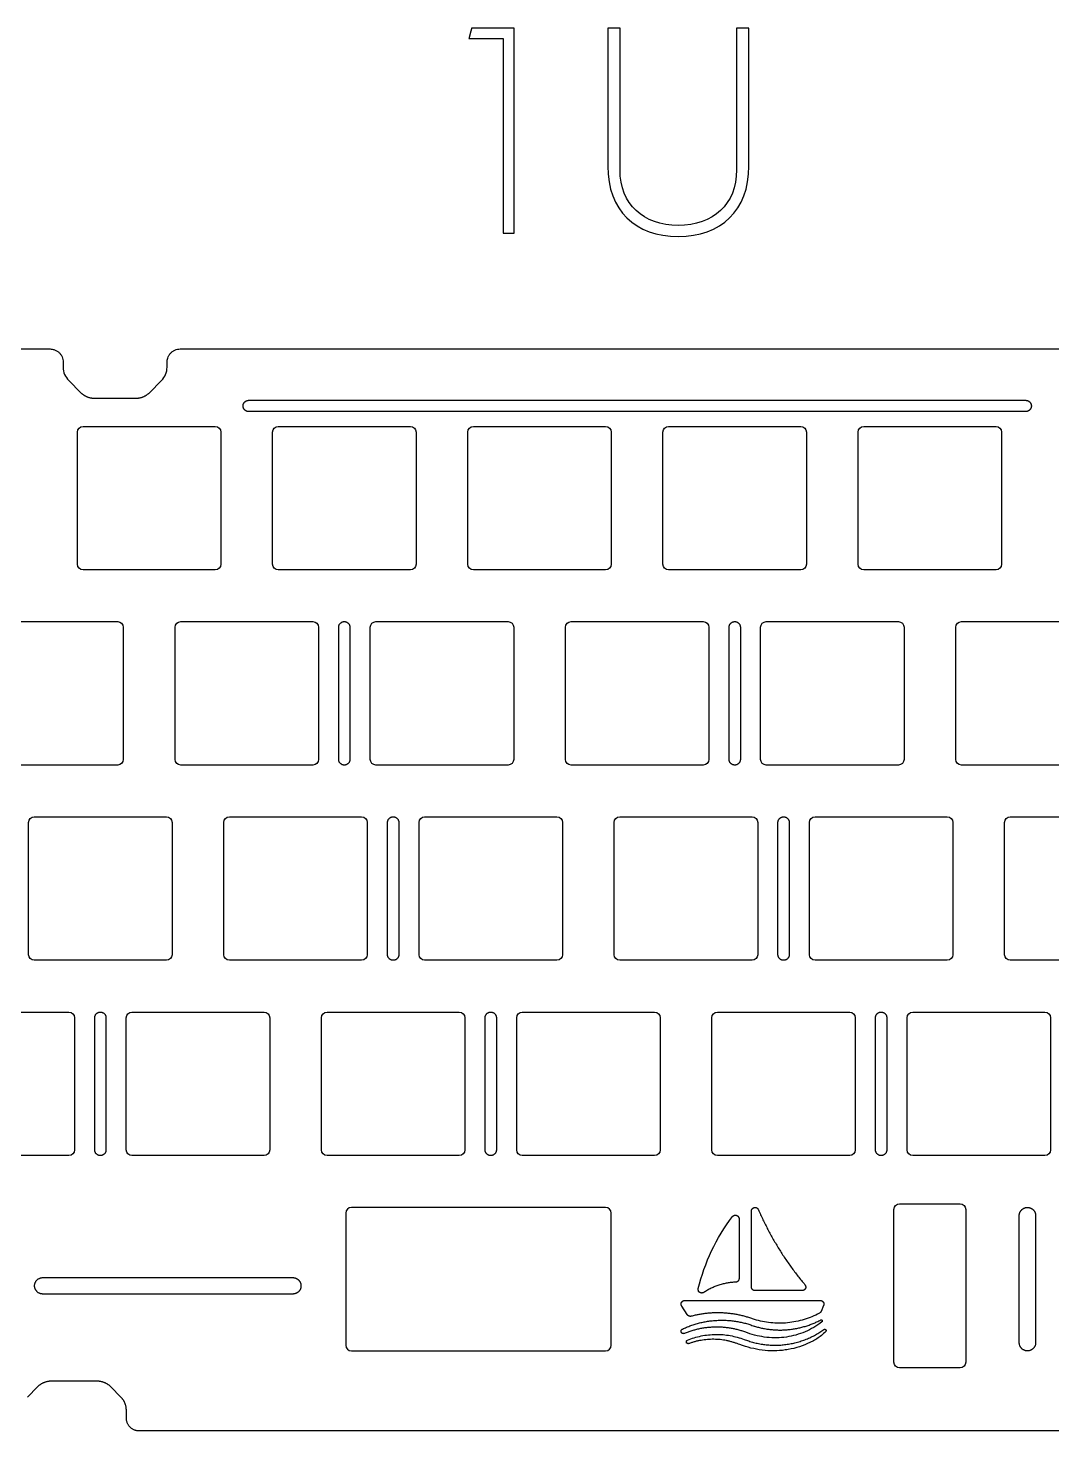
# Model space of a CAD drawing. Header units: millimetres. Extents: x -352 to -37, y -90 to 47.
# Drawn here: x -253.7 to -153.8, y -90.2 to 46.7 of the extents above; entities that cross this region are included whole.
import ezdxf

# ---------------------------------------------------------------- set-up
doc = ezdxf.new("R2010")
doc.units = ezdxf.units.MM
doc.header["$MEASUREMENT"] = 0
doc.layers.add('定位板', color=7, linetype='Continuous', true_color=0x7efae9)

msp = doc.modelspace()

# ---------------------------------------------------------------- linework, layer by layer
at = {"layer": '定位板'}
for p, q in [((-195.92, 46.72), (-197.12, 46.72)), ((-197.12, 46.72), (-197.12, 33.26)), ((-195.92, 32.89), (-195.92, 46.72)), ((-337.58, 15.41, -243.22), (-251.55, 15.41, -243.22)), ((-238.85, 15.41, -243.22), (-149.66, 15.41, -243.22)), ((-250.27, 14.13, -243.22), (-250.27, 13.62, -243.22)), ((-240.13, 13.62, -243.22), (-240.13, 14.13, -243.22)), ((-249.73, 12.33, -243.22), (-248.53, 11.14, -243.22)), ((-241.86, 11.14, -243.22), (-240.66, 12.33, -243.22)), ((-247.25, 10.61, -243.22), (-243.14, 10.61, -243.22)), ((-232.16, 10.4, -243.22), (-156.33, 10.4, -243.22)), ((-156.33, 9.3, -243.22), (-232.16, 9.3, -243.22)), ((-248.88, -5.6, -243.22), (-248.88, 7.3, -243.22)), ((-248.33, 7.85, -243.22), (-235.43, 7.85, -243.22)), ((-234.88, 7.3, -243.22), (-234.88, -5.6, -243.22)), ((-229.83, -5.6, -243.22), (-229.83, 7.3, -243.22)), ((-229.28, 7.85, -243.22), (-216.38, 7.85, -243.22)), ((-215.83, 7.3, -243.22), (-215.83, -5.6, -243.22)), ((-210.78, -5.6, -243.22), (-210.78, 7.3, -243.22)), ((-210.23, 7.85, -243.22), (-197.33, 7.85, -243.22)), ((-196.78, 7.3, -243.22), (-196.78, -5.6, -243.22)), ((-191.73, -5.6, -243.22), (-191.73, 7.3, -243.22)), ((-191.18, 7.85, -243.22), (-178.28, 7.85, -243.22)), ((-177.73, 7.3, -243.22), (-177.73, -5.6, -243.22)), ((-172.68, -5.6, -243.22), (-172.68, 7.3, -243.22)), ((-172.13, 7.85, -243.22), (-159.23, 7.85, -243.22)), ((-158.68, 7.3, -243.22), (-158.68, -5.6, -243.22)), ((-235.43, -6.15, -243.22), (-248.33, -6.15, -243.22)), ((-216.38, -6.15, -243.22), (-229.28, -6.15, -243.22)), ((-197.33, -6.15, -243.22), (-210.23, -6.15, -243.22)), ((-178.28, -6.15, -243.22), (-191.18, -6.15, -243.22)), ((-159.23, -6.15, -243.22), (-172.13, -6.15, -243.22)), ((-257.85, -11.19, -243.22), (-244.95, -11.19, -243.22)), ((-244.4, -11.74, -243.22), (-244.4, -24.64, -243.22)), ((-239.35, -24.64, -243.22), (-239.35, -11.74, -243.22)), ((-238.8, -11.19, -243.22), (-225.9, -11.19, -243.22)), ((-225.35, -11.74, -243.22), (-225.35, -24.64, -243.22)), ((-223.38, -24.64, -243.22), (-223.38, -11.74, -243.22)), ((-222.28, -11.74, -243.22), (-222.28, -24.64, -243.22)), ((-220.3, -24.64, -243.22), (-220.3, -11.74, -243.22)), ((-219.75, -11.19, -243.22), (-206.85, -11.19, -243.22)), ((-206.3, -11.74, -243.22), (-206.3, -24.64, -243.22)), ((-201.25, -24.64, -243.22), (-201.25, -11.74, -243.22)), ((-200.7, -11.19, -243.22), (-187.8, -11.19, -243.22)), ((-187.25, -11.74, -243.22), (-187.25, -24.64, -243.22)), ((-185.28, -24.64, -243.22), (-185.28, -11.74, -243.22)), ((-184.18, -11.74, -243.22), (-184.18, -24.64, -243.22)), ((-182.2, -24.64, -243.22), (-182.2, -11.74, -243.22)), ((-181.65, -11.19, -243.22), (-168.75, -11.19, -243.22)), ((-168.2, -11.74, -243.22), (-168.2, -24.64, -243.22)), ((-163.15, -24.64, -243.22), (-163.15, -11.74, -243.22)), ((-162.6, -11.19, -243.22), (-149.7, -11.19, -243.22)), ((-244.95, -25.19, -243.22), (-257.85, -25.19, -243.22)), ((-225.9, -25.19, -243.22), (-238.8, -25.19, -243.22)), ((-206.85, -25.19, -243.22), (-219.75, -25.19, -243.22)), ((-187.8, -25.19, -243.22), (-200.7, -25.19, -243.22)), ((-168.75, -25.19, -243.22), (-181.65, -25.19, -243.22)), ((-149.7, -25.19, -243.22), (-162.6, -25.19, -243.22)), ((-253.64, -43.69, -243.22), (-253.64, -30.79, -243.22)), ((-253.09, -30.24, -243.22), (-240.19, -30.24, -243.22)), ((-239.64, -30.79, -243.22), (-239.64, -43.69, -243.22)), ((-234.59, -43.69, -243.22), (-234.59, -30.79, -243.22)), ((-234.04, -30.24, -243.22), (-221.14, -30.24, -243.22)), ((-220.59, -30.79, -243.22), (-220.59, -43.69, -243.22)), ((-218.61, -43.69, -243.22), (-218.61, -30.79, -243.22)), ((-217.51, -30.79, -243.22), (-217.51, -43.69, -243.22)), ((-215.54, -43.69, -243.22), (-215.54, -30.79, -243.22)), ((-214.99, -30.24, -243.22), (-202.09, -30.24, -243.22)), ((-201.54, -30.79, -243.22), (-201.54, -43.69, -243.22)), ((-196.49, -43.69, -243.22), (-196.49, -30.79, -243.22)), ((-195.94, -30.24, -243.22), (-183.04, -30.24, -243.22)), ((-182.49, -30.79, -243.22), (-182.49, -43.69, -243.22)), ((-180.51, -43.69, -243.22), (-180.51, -30.79, -243.22)), ((-179.41, -30.79, -243.22), (-179.41, -43.69, -243.22)), ((-177.44, -43.69, -243.22), (-177.44, -30.79, -243.22)), ((-176.89, -30.24, -243.22), (-163.99, -30.24, -243.22)), ((-163.44, -30.79, -243.22), (-163.44, -43.69, -243.22)), ((-158.39, -43.69, -243.22), (-158.39, -30.79, -243.22)), ((-157.84, -30.24, -243.22), (-144.94, -30.24, -243.22)), ((-240.19, -44.24, -243.22), (-253.09, -44.24, -243.22)), ((-221.14, -44.24, -243.22), (-234.04, -44.24, -243.22)), ((-202.09, -44.24, -243.22), (-214.99, -44.24, -243.22)), ((-183.04, -44.24, -243.22), (-195.94, -44.24, -243.22)), ((-163.99, -44.24, -243.22), (-176.89, -44.24, -243.22)), ((-144.94, -44.24, -243.22), (-157.84, -44.24, -243.22)), ((-262.61, -49.29, -243.22), (-249.71, -49.29, -243.22)), ((-249.16, -49.84, -243.22), (-249.16, -62.74, -243.22)), ((-247.19, -62.74, -243.22), (-247.19, -49.84, -243.22)), ((-246.09, -49.84, -243.22), (-246.09, -62.74, -243.22)), ((-244.11, -62.74, -243.22), (-244.11, -49.84, -243.22)), ((-243.56, -49.29, -243.22), (-230.66, -49.29, -243.22)), ((-230.11, -49.84, -243.22), (-230.11, -62.74, -243.22)), ((-225.06, -62.74, -243.22), (-225.06, -49.84, -243.22)), ((-224.51, -49.29, -243.22), (-211.61, -49.29, -243.22)), ((-211.06, -49.84, -243.22), (-211.06, -62.74, -243.22)), ((-209.09, -62.74, -243.22), (-209.09, -49.84, -243.22)), ((-207.99, -49.84, -243.22), (-207.99, -62.74, -243.22)), ((-206.01, -62.74, -243.22), (-206.01, -49.84, -243.22)), ((-205.46, -49.29, -243.22), (-192.56, -49.29, -243.22)), ((-192.01, -49.84, -243.22), (-192.01, -62.74, -243.22)), ((-186.96, -62.74, -243.22), (-186.96, -49.84, -243.22)), ((-186.41, -49.29, -243.22), (-173.51, -49.29, -243.22)), ((-172.96, -49.84, -243.22), (-172.96, -62.74, -243.22)), ((-170.99, -62.74, -243.22), (-170.99, -49.84, -243.22)), ((-169.89, -49.84, -243.22), (-169.89, -62.74, -243.22)), ((-167.91, -62.74, -243.22), (-167.91, -49.84, -243.22)), ((-167.36, -49.29, -243.22), (-154.46, -49.29, -243.22)), ((-153.91, -49.84, -243.22), (-153.91, -62.74, -243.22)), ((-249.71, -63.29, -243.22), (-262.61, -63.29, -243.22)), ((-230.66, -63.29, -243.22), (-243.56, -63.29, -243.22)), ((-211.61, -63.29, -243.22), (-224.51, -63.29, -243.22)), ((-192.56, -63.29, -243.22), (-205.46, -63.29, -243.22)), ((-173.51, -63.29, -243.22), (-186.41, -63.29, -243.22)), ((-154.46, -63.29, -243.22), (-167.36, -63.29, -243.22)), ((-197.33, -68.35, -243.22), (-222.14, -68.35, -243.22)), ((-168.64, -68, -243.22), (-162.73, -68, -243.22)), ((-222.69, -68.9, -243.22), (-222.69, -81.8, -243.22)), ((-196.78, -81.8, -243.22), (-196.78, -68.9, -243.22)), ((-183.1, -76.12, -243.22), (-183.1, -68.71, -243.22)), ((-169.19, -83.45, -243.22), (-169.19, -68.55, -243.22)), ((-162.18, -68.55, -243.22), (-162.18, -83.45, -243.22)), ((-156.96, -81.55, -243.22), (-156.96, -69.15, -243.22)), ((-155.36, -69.15, -243.22), (-155.36, -81.55, -243.22)), ((-252.26, -75.2, -243.22), (-227.86, -75.2, -243.22)), ((-178.16, -76.47, -243.22), (-182.74, -76.47, -243.22)), ((-227.86, -76.8, -243.22), (-252.26, -76.8, -243.22)), ((-189.36, -78.81, -243.22), (-189.9, -77.98, -243.22)), ((-189.61, -77.43, -243.22), (-176.38, -77.43, -243.22)), ((-182.84, -79.93, -243.22), (-182.8, -79.94, -243.22)), ((-222.14, -82.35, -243.22), (-197.33, -82.35, -243.22)), ((-162.73, -84, -243.22), (-168.64, -84, -243.22)), ((-252.76, -85.85, -243.22), (-253.75, -86.85, -243.22)), ((-246.94, -85.31, -243.22), (-251.45, -85.31, -243.22)), ((-244.64, -86.85, -243.22), (-245.63, -85.85, -243.22)), ((-244.1, -88.91, -243.22), (-244.1, -88.16, -243.22)), ((-145.66, -90.16, -243.22), (-242.85, -90.16, -243.22))]:
    msp.add_line(p, q, dxfattribs=at)
for points in [[(-187.74, -76.65), (-187.75, -76.65), (-187.76, -76.65), (-187.76, -76.66), (-187.77, -76.66), (-187.77, -76.66), (-187.78, -76.66), (-187.78, -76.67), (-187.79, -76.67), (-187.8, -76.67), (-187.8, -76.68), (-187.81, -76.68), (-187.81, -76.68), (-187.82, -76.68), (-187.83, -76.69), (-187.83, -76.69), (-187.84, -76.69), (-187.84, -76.69), (-187.85, -76.69), (-187.86, -76.7), (-187.86, -76.7), (-187.87, -76.7), (-187.88, -76.7), (-187.88, -76.7), (-187.89, -76.7), (-187.9, -76.7), (-187.9, -76.7), (-187.91, -76.7), (-187.92, -76.71), (-187.93, -76.71), (-187.93, -76.71), (-187.94, -76.71), (-187.95, -76.71), (-187.95, -76.71), (-187.96, -76.71), (-187.97, -76.71), (-187.97, -76.7), (-187.98, -76.7), (-187.99, -76.7), (-187.99, -76.7), (-188, -76.7), (-188.01, -76.7), (-188.01, -76.7), (-188.02, -76.7), (-188.03, -76.7), (-188.03, -76.69), (-188.04, -76.69), (-188.05, -76.69), (-188.05, -76.69), (-188.06, -76.69), (-188.07, -76.68), (-188.07, -76.68), (-188.08, -76.68), (-188.08, -76.68), (-188.09, -76.67), (-188.1, -76.67), (-188.1, -76.67), (-188.11, -76.67), (-188.11, -76.66), (-188.12, -76.66), (-188.13, -76.66), (-188.13, -76.65), (-188.14, -76.65), (-188.14, -76.65), (-188.15, -76.64), (-188.15, -76.64), (-188.16, -76.64), (-188.16, -76.63), (-188.17, -76.63), (-188.17, -76.62), (-188.18, -76.62), (-188.18, -76.61), (-188.19, -76.61), (-188.19, -76.61), (-188.2, -76.6), (-188.2, -76.6), (-188.2, -76.59), (-188.21, -76.59), (-188.21, -76.58), (-188.22, -76.58), (-188.22, -76.57), (-188.23, -76.57), (-188.23, -76.56), (-188.23, -76.56), (-188.24, -76.55), (-188.24, -76.54), (-188.25, -76.54), (-188.25, -76.53), (-188.25, -76.53), (-188.26, -76.52), (-188.26, -76.51), (-188.26, -76.51), (-188.26, -76.5), (-188.27, -76.5), (-188.27, -76.49), (-188.27, -76.48), (-188.28, -76.48), (-188.28, -76.47), (-188.28, -76.46), (-188.28, -76.46), (-188.28, -76.45), (-188.29, -76.44), (-188.29, -76.44), (-188.29, -76.43), (-188.29, -76.42), (-188.29, -76.42), (-188.29, -76.41), (-188.29, -76.4), (-188.3, -76.4), (-188.3, -76.39), (-188.3, -76.38), (-188.3, -76.38), (-188.3, -76.37), (-188.3, -76.36), (-188.3, -76.36), (-188.3, -76.35), (-188.3, -76.34), (-188.3, -76.34), (-188.3, -76.33), (-188.3, -76.32), (-188.3, -76.32), (-188.3, -76.31), (-188.3, -76.3), (-188.29, -76.3), (-188.29, -76.29), (-188.29, -76.29), (-188.29, -76.28), (-188.29, -76.27), (-188.29, -76.27), (-188.17, -75.8), (-188.03, -75.33), (-187.89, -74.86), (-187.73, -74.4), (-187.56, -73.94), (-187.38, -73.48), (-187.18, -73.03), (-186.98, -72.59), (-186.76, -72.15), (-186.53, -71.71), (-186.3, -71.28), (-186.05, -70.86), (-185.79, -70.45), (-185.52, -70.04), (-185.24, -69.64), (-184.95, -69.25), (-184.94, -69.24), (-184.94, -69.24), (-184.93, -69.23), (-184.93, -69.23), (-184.93, -69.22), (-184.92, -69.22), (-184.92, -69.21), (-184.91, -69.21), (-184.91, -69.2), (-184.9, -69.2), (-184.9, -69.19), (-184.89, -69.19), (-184.89, -69.19), (-184.88, -69.18), (-184.88, -69.18), (-184.87, -69.17), (-184.86, -69.17), (-184.86, -69.17), (-184.85, -69.16), (-184.85, -69.16), (-184.84, -69.15), (-184.83, -69.15), (-184.83, -69.15), (-184.82, -69.14), (-184.82, -69.14), (-184.81, -69.14), (-184.8, -69.14), (-184.8, -69.13), (-184.79, -69.13), (-184.78, -69.13), (-184.78, -69.13), (-184.77, -69.12), (-184.76, -69.12), (-184.75, -69.12), (-184.75, -69.12), (-184.74, -69.12), (-184.73, -69.12), (-184.73, -69.11), (-184.72, -69.11), (-184.71, -69.11), (-184.71, -69.11), (-184.7, -69.11), (-184.69, -69.11), (-184.68, -69.11), (-184.68, -69.11), (-184.67, -69.11), (-184.66, -69.11), (-184.66, -69.11), (-184.65, -69.11), (-184.64, -69.11), (-184.64, -69.11), (-184.63, -69.11), (-184.62, -69.11), (-184.62, -69.11), (-184.61, -69.11), (-184.6, -69.11), (-184.6, -69.11), (-184.59, -69.12), (-184.58, -69.12), (-184.58, -69.12), (-184.57, -69.12), (-184.56, -69.12), (-184.56, -69.12), (-184.55, -69.13), (-184.54, -69.13), (-184.54, -69.13), (-184.53, -69.13), (-184.53, -69.14), (-184.52, -69.14), (-184.51, -69.14), (-184.51, -69.14), (-184.5, -69.15), (-184.5, -69.15), (-184.49, -69.15), (-184.48, -69.16), (-184.48, -69.16), (-184.47, -69.16), (-184.47, -69.17), (-184.46, -69.17), (-184.46, -69.18), (-184.45, -69.18), (-184.44, -69.18), (-184.44, -69.19), (-184.43, -69.19), (-184.43, -69.2), (-184.42, -69.2), (-184.42, -69.21), (-184.41, -69.21), (-184.41, -69.22), (-184.4, -69.22), (-184.4, -69.23), (-184.39, -69.23), (-184.39, -69.24), (-184.38, -69.24), (-184.38, -69.25), (-184.38, -69.26), (-184.37, -69.26), (-184.37, -69.27), (-184.36, -69.27), (-184.36, -69.28), (-184.36, -69.29), (-184.35, -69.29), (-184.35, -69.3), (-184.35, -69.3), (-184.34, -69.31), (-184.34, -69.32), (-184.34, -69.32), (-184.34, -69.33), (-184.33, -69.34), (-184.33, -69.34), (-184.33, -69.35), (-184.33, -69.36), (-184.32, -69.36), (-184.32, -69.37), (-184.32, -69.38), (-184.32, -69.38), (-184.32, -69.39), (-184.32, -69.4), (-184.31, -69.4), (-184.31, -69.41), (-184.31, -69.42), (-184.31, -69.42), (-184.31, -69.43), (-184.31, -69.44), (-184.31, -69.44), (-184.31, -69.45), (-184.31, -69.46), (-184.31, -69.46), (-184.31, -75.29)], [(-176.06, -77.93), (-176.3, -78.5), (-176.3, -78.5), (-176.31, -78.51), (-176.31, -78.52), (-176.31, -78.52), (-176.32, -78.53), (-176.32, -78.54), (-176.32, -78.54), (-176.33, -78.55), (-176.33, -78.56), (-176.34, -78.56), (-176.34, -78.57), (-176.34, -78.57), (-176.35, -78.58), (-176.35, -78.59), (-176.36, -78.59), (-176.36, -78.6), (-176.37, -78.6), (-176.37, -78.61), (-176.38, -78.61), (-176.39, -78.62), (-176.39, -78.62), (-176.4, -78.63), (-176.4, -78.63), (-176.41, -78.64), (-176.41, -78.64), (-176.42, -78.65), (-176.43, -78.65), (-176.43, -78.65), (-176.44, -78.66), (-176.45, -78.66), (-176.45, -78.67), (-176.46, -78.67), (-176.64, -78.76), (-176.82, -78.85), (-177, -78.93), (-177.19, -79.01), (-177.37, -79.09), (-177.56, -79.16), (-177.76, -79.23), (-177.95, -79.29), (-178.15, -79.35), (-178.35, -79.4), (-178.55, -79.45), (-178.75, -79.49), (-178.95, -79.53), (-179.16, -79.56), (-179.36, -79.59), (-179.57, -79.61), (-179.77, -79.63), (-179.98, -79.64), (-180.19, -79.65), (-180.39, -79.65), (-180.6, -79.64), (-180.81, -79.64), (-181.01, -79.62), (-181.21, -79.6), (-181.42, -79.58), (-181.62, -79.55), (-181.82, -79.52), (-182.02, -79.48), (-182.22, -79.44), (-182.41, -79.39), (-182.6, -79.34), (-182.8, -79.29)], [(-176.34, -79.33), (-176.34, -79.33), (-176.34, -79.33), (-176.34, -79.33), (-176.33, -79.33), (-176.33, -79.33), (-176.33, -79.33), (-176.33, -79.33), (-176.33, -79.33), (-176.32, -79.33), (-176.32, -79.33), (-176.32, -79.32), (-176.32, -79.32), (-176.31, -79.32), (-176.31, -79.32), (-176.31, -79.32), (-176.31, -79.32), (-176.3, -79.32), (-176.3, -79.32), (-176.3, -79.32), (-176.29, -79.32), (-176.29, -79.32), (-176.29, -79.32), (-176.29, -79.32), (-176.28, -79.32), (-176.28, -79.32), (-176.28, -79.32), (-176.28, -79.32), (-176.27, -79.32), (-176.27, -79.32), (-176.27, -79.32), (-176.26, -79.32), (-176.26, -79.32), (-176.26, -79.33), (-176.26, -79.33), (-176.25, -79.33), (-176.25, -79.33), (-176.25, -79.33), (-176.25, -79.33), (-176.24, -79.33), (-176.24, -79.33), (-176.24, -79.33), (-176.24, -79.34), (-176.23, -79.34), (-176.23, -79.34), (-176.23, -79.34), (-176.23, -79.34), (-176.22, -79.34), (-176.22, -79.34), (-176.22, -79.35), (-176.22, -79.35), (-176.22, -79.35), (-176.21, -79.35), (-176.21, -79.35), (-176.21, -79.35), (-176.21, -79.36), (-176.21, -79.36), (-176.2, -79.36), (-176.2, -79.36), (-176.2, -79.36), (-176.2, -79.37), (-176.2, -79.37), (-176.2, -79.37), (-176.2, -79.37), (-176.19, -79.37), (-176.19, -79.38), (-176.19, -79.38), (-176.19, -79.38), (-176.19, -79.38), (-176.19, -79.38), (-176.19, -79.39), (-176.19, -79.39), (-176.19, -79.39), (-176.18, -79.39), (-176.18, -79.4), (-176.18, -79.4), (-176.18, -79.4), (-176.18, -79.4), (-176.18, -79.41), (-176.18, -79.41), (-176.18, -79.41), (-176.18, -79.41), (-176.18, -79.42), (-176.18, -79.42), (-176.18, -79.42), (-176.18, -79.43), (-176.18, -79.43), (-176.18, -79.43), (-176.18, -79.43), (-176.18, -79.44), (-176.18, -79.44), (-176.18, -79.44), (-176.18, -79.44), (-176.18, -79.45), (-176.18, -79.45), (-176.18, -79.45), (-176.18, -79.46), (-176.18, -79.46), (-176.18, -79.46), (-176.18, -79.46), (-176.18, -79.47), (-176.18, -79.47), (-176.18, -79.47), (-176.18, -79.47), (-176.18, -79.48), (-176.19, -79.48), (-176.19, -79.48), (-176.19, -79.48), (-176.19, -79.49), (-176.19, -79.49), (-176.19, -79.49), (-176.19, -79.49), (-176.19, -79.5), (-176.2, -79.5), (-176.2, -79.5), (-176.2, -79.5), (-176.2, -79.5), (-176.2, -79.51), (-176.2, -79.51), (-176.21, -79.51), (-176.21, -79.51), (-176.21, -79.51), (-176.21, -79.52), (-176.21, -79.52), (-176.21, -79.52), (-176.22, -79.52), (-176.22, -79.52), (-176.22, -79.52), (-176.22, -79.53), (-176.41, -79.67), (-176.61, -79.8), (-176.81, -79.93), (-177.01, -80.06), (-177.22, -80.17), (-177.43, -80.28), (-177.64, -80.39), (-177.86, -80.49), (-178.08, -80.58), (-178.3, -80.66), (-178.53, -80.73), (-178.76, -80.8), (-178.99, -80.86), (-179.22, -80.92), (-179.45, -80.96), (-179.69, -81), (-179.93, -81.03), (-180.16, -81.05), (-180.4, -81.07), (-180.64, -81.08), (-180.88, -81.08), (-181.12, -81.07), (-181.36, -81.05), (-181.6, -81.03), (-181.84, -81), (-182.08, -80.96), (-182.32, -80.92), (-182.55, -80.87), (-182.79, -80.81), (-183.02, -80.74), (-183.25, -80.67), (-183.48, -80.59), (-183.57, -80.56)], [(-189.21, -81.64), (-189.22, -81.64), (-189.22, -81.64), (-189.23, -81.64), (-189.23, -81.64), (-189.23, -81.64), (-189.24, -81.64), (-189.24, -81.64), (-189.25, -81.64), (-189.25, -81.64), (-189.25, -81.65), (-189.26, -81.65), (-189.26, -81.65), (-189.27, -81.65), (-189.27, -81.65), (-189.28, -81.65), (-189.28, -81.65), (-189.28, -81.65), (-189.29, -81.65), (-189.29, -81.65), (-189.3, -81.65), (-189.3, -81.64), (-189.31, -81.64), (-189.31, -81.64), (-189.32, -81.64), (-189.32, -81.64), (-189.32, -81.64), (-189.33, -81.64), (-189.33, -81.64), (-189.34, -81.64), (-189.34, -81.63), (-189.35, -81.63), (-189.35, -81.63), (-189.35, -81.63), (-189.36, -81.63), (-189.36, -81.62), (-189.37, -81.62), (-189.37, -81.62), (-189.37, -81.62), (-189.38, -81.61), (-189.38, -81.61), (-189.39, -81.61), (-189.39, -81.61), (-189.39, -81.6), (-189.4, -81.6), (-189.4, -81.6), (-189.4, -81.59), (-189.41, -81.59), (-189.41, -81.59), (-189.41, -81.59), (-189.41, -81.58), (-189.42, -81.58), (-189.42, -81.57), (-189.42, -81.57), (-189.42, -81.57), (-189.43, -81.56), (-189.43, -81.56), (-189.43, -81.56), (-189.43, -81.55), (-189.44, -81.55), (-189.44, -81.55), (-189.44, -81.54), (-189.44, -81.54), (-189.44, -81.54), (-189.44, -81.53), (-189.44, -81.53), (-189.45, -81.52), (-189.45, -81.52), (-189.45, -81.52), (-189.45, -81.51), (-189.45, -81.51), (-189.45, -81.5), (-189.45, -81.5), (-189.45, -81.5), (-189.45, -81.49), (-189.45, -81.49), (-189.45, -81.48), (-189.46, -81.48), (-189.46, -81.48), (-189.46, -81.47), (-189.46, -81.47), (-189.46, -81.46), (-189.46, -81.46), (-189.45, -81.45), (-189.45, -81.45), (-189.45, -81.44), (-189.45, -81.44), (-189.45, -81.44), (-189.45, -81.43), (-189.45, -81.43), (-189.45, -81.42), (-189.45, -81.42), (-189.45, -81.41), (-189.45, -81.41), (-189.44, -81.4), (-189.44, -81.4), (-189.44, -81.4), (-189.44, -81.39), (-189.44, -81.39), (-189.43, -81.38), (-189.43, -81.38), (-189.43, -81.38), (-189.43, -81.37), (-189.43, -81.37), (-189.42, -81.36), (-189.42, -81.36), (-189.42, -81.36), (-189.41, -81.35), (-189.41, -81.35), (-189.41, -81.35), (-189.41, -81.34), (-189.4, -81.34), (-189.4, -81.34), (-189.4, -81.33), (-189.39, -81.33), (-189.39, -81.33), (-189.39, -81.33), (-189.38, -81.32), (-189.38, -81.32), (-189.38, -81.32), (-189.37, -81.32), (-189.37, -81.31), (-189.37, -81.31), (-189.36, -81.31), (-189.36, -81.31), (-189.35, -81.31), (-189.35, -81.3), (-189.35, -81.3), (-189.34, -81.3), (-189.18, -81.24), (-189.02, -81.18), (-188.85, -81.12), (-188.69, -81.07), (-188.52, -81.02), (-188.35, -80.97), (-188.18, -80.93), (-188, -80.89), (-187.83, -80.86), (-187.65, -80.83), (-187.48, -80.81), (-187.3, -80.78), (-187.12, -80.77), (-186.94, -80.75), (-186.76, -80.75), (-186.59, -80.74), (-186.41, -80.74), (-186.23, -80.74), (-186.05, -80.75), (-185.87, -80.76), (-185.69, -80.78), (-185.52, -80.8), (-185.34, -80.83), (-185.17, -80.86), (-184.99, -80.89), (-184.82, -80.93), (-184.65, -80.97), (-184.48, -81.01), (-184.31, -81.06), (-184.14, -81.11), (-183.98, -81.17), (-183.82, -81.23), (-183.71, -81.26)], [(-176.02, -80.26), (-176.01, -80.26), (-176.01, -80.25), (-176.01, -80.25), (-176.01, -80.25), (-176.01, -80.25), (-176, -80.25), (-176, -80.25), (-176, -80.25), (-176, -80.24), (-175.99, -80.24), (-175.99, -80.24), (-175.99, -80.24), (-175.98, -80.24), (-175.98, -80.24), (-175.98, -80.24), (-175.98, -80.24), (-175.97, -80.24), (-175.97, -80.24), (-175.97, -80.24), (-175.96, -80.23), (-175.96, -80.23), (-175.96, -80.23), (-175.96, -80.23), (-175.95, -80.23), (-175.95, -80.23), (-175.95, -80.23), (-175.94, -80.23), (-175.94, -80.23), (-175.94, -80.23), (-175.93, -80.23), (-175.93, -80.23), (-175.93, -80.23), (-175.93, -80.23), (-175.92, -80.23), (-175.92, -80.24), (-175.92, -80.24), (-175.91, -80.24), (-175.91, -80.24), (-175.91, -80.24), (-175.9, -80.24), (-175.9, -80.24), (-175.9, -80.24), (-175.9, -80.24), (-175.89, -80.24), (-175.89, -80.24), (-175.89, -80.25), (-175.89, -80.25), (-175.88, -80.25), (-175.88, -80.25), (-175.88, -80.25), (-175.87, -80.25), (-175.87, -80.25), (-175.87, -80.26), (-175.87, -80.26), (-175.87, -80.26), (-175.86, -80.26), (-175.86, -80.26), (-175.86, -80.26), (-175.86, -80.27), (-175.85, -80.27), (-175.85, -80.27), (-175.85, -80.27), (-175.85, -80.27), (-175.85, -80.28), (-175.85, -80.28), (-175.84, -80.28), (-175.84, -80.28), (-175.84, -80.29), (-175.84, -80.29), (-175.84, -80.29), (-175.84, -80.29), (-175.83, -80.29), (-175.83, -80.3), (-175.83, -80.3), (-175.83, -80.3), (-175.83, -80.3), (-175.83, -80.31), (-175.83, -80.31), (-175.83, -80.31), (-175.82, -80.32), (-175.82, -80.32), (-175.82, -80.32), (-175.82, -80.32), (-175.82, -80.33), (-175.82, -80.33), (-175.82, -80.33), (-175.82, -80.34), (-175.82, -80.34), (-175.82, -80.34), (-175.82, -80.34), (-175.82, -80.35), (-175.82, -80.35), (-175.82, -80.35), (-175.82, -80.36), (-175.82, -80.36), (-175.82, -80.36), (-175.82, -80.37), (-175.82, -80.37), (-175.82, -80.37), (-175.82, -80.37), (-175.82, -80.38), (-175.82, -80.38), (-175.82, -80.38), (-175.82, -80.39), (-175.82, -80.39), (-175.82, -80.39), (-175.82, -80.4), (-175.82, -80.4), (-175.82, -80.4), (-175.82, -80.4), (-175.83, -80.41), (-175.83, -80.41), (-175.83, -80.41), (-175.83, -80.41), (-175.83, -80.42), (-175.83, -80.42), (-175.83, -80.42), (-175.83, -80.43), (-175.84, -80.43), (-175.84, -80.43), (-175.84, -80.43), (-175.84, -80.43), (-175.84, -80.44), (-175.84, -80.44), (-175.85, -80.44), (-175.85, -80.44), (-175.85, -80.45), (-175.85, -80.45), (-175.95, -80.55), (-176.06, -80.65), (-176.16, -80.75), (-176.27, -80.84), (-176.38, -80.93), (-176.49, -81.01), (-176.6, -81.09), (-176.71, -81.16), (-176.82, -81.23), (-176.93, -81.3), (-177.05, -81.36), (-177.16, -81.42), (-177.28, -81.48), (-177.39, -81.54), (-177.63, -81.64), (-177.89, -81.75), (-178.15, -81.85), (-178.42, -81.94), (-178.68, -82.02), (-178.96, -82.1), (-179.23, -82.16), (-179.51, -82.22), (-179.65, -82.24), (-179.79, -82.26), (-179.93, -82.28), (-180.07, -82.3), (-180.35, -82.32), (-180.63, -82.34), (-180.92, -82.34), (-181.2, -82.34), (-181.49, -82.33), (-181.77, -82.3), (-182.05, -82.27), (-182.33, -82.24), (-182.61, -82.19), (-182.88, -82.13), (-183.15, -82.07), (-183.42, -82), (-183.69, -81.92), (-183.96, -81.83), (-184.22, -81.74), (-184.36, -81.69)]]:
    msp.add_lwpolyline(points, dxfattribs=at)
at = {"layer": '定位板', "extrusion": (0, 0, -1)}
for centre, start, end in [((248.33, 7.3, 243.22), 0, 90), ((235.43, 7.3, 243.22), 90, 180), ((229.28, 7.3, 243.22), 0, 90), ((216.38, 7.3, 243.22), 90, 180), ((210.23, 7.3, 243.22), 0, 90), ((197.33, 7.3, 243.22), 90, 180), ((191.18, 7.3, 243.22), 0, 90), ((178.28, 7.3, 243.22), 90, 180), ((172.13, 7.3, 243.22), 0, 90), ((159.23, 7.3, 243.22), 90, 180), ((248.33, -5.6, 243.22), 270, 0), ((235.43, -5.6, 243.22), 180, 270), ((229.28, -5.6, 243.22), 270, 0), ((216.38, -5.6, 243.22), 180, 270), ((210.23, -5.6, 243.22), 270, 0), ((197.33, -5.6, 243.22), 180, 270), ((191.18, -5.6, 243.22), 270, 0), ((178.28, -5.6, 243.22), 180, 270), ((172.13, -5.6, 243.22), 270, 0), ((159.23, -5.6, 243.22), 180, 270), ((244.95, -11.74, 243.22), 90, 180), ((238.8, -11.74, 243.22), 0, 90), ((225.9, -11.74, 243.22), 90, 180), ((219.75, -11.74, 243.22), 0, 90), ((206.85, -11.74, 243.22), 90, 180), ((200.7, -11.74, 243.22), 0, 90), ((187.8, -11.74, 243.22), 90, 180), ((181.65, -11.74, 243.22), 0, 90), ((168.75, -11.74, 243.22), 90, 180), ((162.6, -11.74, 243.22), 0, 90), ((244.95, -24.64, 243.22), 180, 270), ((238.8, -24.64, 243.22), 270, 0), ((225.9, -24.64, 243.22), 180, 270), ((219.75, -24.64, 243.22), 270, 0), ((206.85, -24.64, 243.22), 180, 270), ((200.7, -24.64, 243.22), 270, 0), ((187.8, -24.64, 243.22), 180, 270), ((181.65, -24.64, 243.22), 270, 0), ((168.75, -24.64, 243.22), 180, 270), ((162.6, -24.64, 243.22), 270, 0), ((253.09, -30.79, 243.22), 0, 90), ((240.19, -30.79, 243.22), 90, 180), ((234.04, -30.79, 243.22), 0, 90), ((221.14, -30.79, 243.22), 90, 180), ((214.99, -30.79, 243.22), 0, 90), ((202.09, -30.79, 243.22), 90, 180), ((195.94, -30.79, 243.22), 0, 90), ((183.04, -30.79, 243.22), 90, 180), ((176.89, -30.79, 243.22), 0, 90), ((163.99, -30.79, 243.22), 90, 180), ((157.84, -30.79, 243.22), 0, 90), ((253.09, -43.69, 243.22), 270, 0), ((240.19, -43.69, 243.22), 180, 270), ((234.04, -43.69, 243.22), 270, 0), ((221.14, -43.69, 243.22), 180, 270), ((214.99, -43.69, 243.22), 270, 0), ((202.09, -43.69, 243.22), 180, 270), ((195.94, -43.69, 243.22), 270, 0), ((183.04, -43.69, 243.22), 180, 270), ((176.89, -43.69, 243.22), 270, 0), ((163.99, -43.69, 243.22), 180, 270), ((157.84, -43.69, 243.22), 270, 0), ((249.71, -49.84, 243.22), 90, 180), ((243.56, -49.84, 243.22), 0, 90), ((230.66, -49.84, 243.22), 90, 180), ((224.51, -49.84, 243.22), 0, 90), ((211.61, -49.84, 243.22), 90, 180), ((205.46, -49.84, 243.22), 0, 90), ((192.56, -49.84, 243.22), 90, 180), ((186.41, -49.84, 243.22), 0, 90), ((173.51, -49.84, 243.22), 90, 180), ((167.36, -49.84, 243.22), 0, 90), ((154.46, -49.84, 243.22), 90, 180), ((249.71, -62.74, 243.22), 180, 270), ((243.56, -62.74, 243.22), 270, 0), ((230.66, -62.74, 243.22), 180, 270), ((224.51, -62.74, 243.22), 270, 0), ((211.61, -62.74, 243.22), 180, 270), ((205.46, -62.74, 243.22), 270, 0), ((192.56, -62.74, 243.22), 180, 270), ((186.41, -62.74, 243.22), 270, 0), ((173.51, -62.74, 243.22), 180, 270), ((167.36, -62.74, 243.22), 270, 0), ((154.46, -62.74, 243.22), 180, 270), ((168.64, -68.55, 243.22), 0, 90), ((162.73, -68.55, 243.22), 90, 180), ((168.64, -83.45, 243.22), 270, 0), ((162.73, -83.45, 243.22), 180, 270)]:
    msp.add_arc(centre, 0.55, start, end, dxfattribs=at)
at = {"layer": '定位板'}
for centre, start, end in [((-222.14, -68.9, -243.22), 90, 180), ((-197.33, -68.9, -243.22), 0, 90), ((-222.14, -81.8, -243.22), 180, 270), ((-197.33, -81.8, -243.22), 270, 0)]:
    msp.add_arc(centre, 0.55, start, end, dxfattribs=at)
for points, degree in [([(-210.41, 46.72), (-210.54, 46.21), (-210.67, 45.69)], 2), ([(-206.24, 46.72), (-208.32, 46.72), (-210.41, 46.72)], 2), ([(-206.24, 26.72), (-206.24, 36.72), (-206.24, 46.72)], 2), ([(-183.35, 46.72), (-183.95, 46.72), (-184.55, 46.72)], 2), ([(-184.55, 46.72), (-184.55, 39.81), (-184.55, 32.89)], 2), ([(-183.35, 33.26), (-183.35, 39.99), (-183.35, 46.72)], 2), ([(-210.67, 45.69), (-208.99, 45.69), (-207.32, 45.69)], 2), ([(-207.32, 45.69), (-207.32, 36.21), (-207.32, 26.72)], 2), ([(-207.32, 26.72), (-206.78, 26.72), (-206.24, 26.72)], 2), ([(-250.27, 13.62, -243.22), (-250.27, 13.38, -243.22), (-250.22, 13.14, -243.22), (-250.13, 12.93, -243.22)], 3), ([(-250.13, 12.93, -243.22), (-250.03, 12.71, -243.22), (-249.9, 12.5, -243.22), (-249.73, 12.33, -243.22)], 3), ([(-240.66, 12.33, -243.22), (-240.49, 12.5, -243.22), (-240.36, 12.71, -243.22), (-240.27, 12.93, -243.22)], 3), ([(-240.27, 12.93, -243.22), (-240.17, 13.14, -243.22), (-240.13, 13.38, -243.22), (-240.13, 13.62, -243.22)], 3)]:
    msp.add_open_spline(points, degree=degree, dxfattribs=at)
for points, knots in [([(-197.12, 33.26), (-197.12, 28.92), (-194.41, 26.38), (-190.24, 26.38), (-186.07, 26.38), (-183.35, 28.92), (-183.35, 33.26)], [-9, -9, -9, -9, -8, -8, -8, -7, -7, -7, -7]), ([(-184.55, 32.89), (-184.55, 29.52), (-186.84, 27.46), (-190.24, 27.46), (-193.64, 27.46), (-195.92, 29.52), (-195.92, 32.89)], [-4, -4, -4, -4, -3, -3, -3, -2, -2, -2, -2]), ([(-251.55, 15.41, -243.22), (-251.42, 15.41, -243.22), (-251.2, 15.37, -243.22), (-250.95, 15.27, -243.22), (-250.8, 15.17, -243.22), (-250.66, 15.06, -243.22), (-250.51, 14.89, -243.22), (-250.37, 14.65, -243.22), (-250.28, 14.4, -243.22), (-250.27, 14.22, -243.22), (-250.27, 14.13, -243.22)], [-587.622834, -587.622834, -587.622834, -587.622834, -587.233401, -586.962722, -586.828605, -586.693231, -586.423674, -586.152653, -585.883234, -585.612685, -585.612685, -585.612685, -585.612685]), ([(-240.13, 14.13, -243.22), (-240.12, 14.26, -243.22), (-240.09, 14.48, -243.22), (-239.98, 14.72, -243.22), (-239.89, 14.87, -243.22), (-239.77, 15.01, -243.22), (-239.61, 15.17, -243.22), (-239.37, 15.3, -243.22), (-239.11, 15.39, -243.22), (-238.94, 15.41, -243.22), (-238.85, 15.41, -243.22)], [-572.190335, -572.190335, -572.190335, -572.190335, -571.799808, -571.529131, -571.395014, -571.259642, -570.990154, -570.719478, -570.450316, -570.180178, -570.180178, -570.180178, -570.180178])]:
    msp.add_open_spline(points, degree=3, knots=knots, dxfattribs=at)
for points, weights in [([(-248.53, 11.14, -243.22), (-248, 10.61, -243.22), (-247.25, 10.61, -243.22)], [1, 0.924007551812, 1]), ([(-243.14, 10.61, -243.22), (-242.39, 10.61, -243.22), (-241.86, 11.14, -243.22)], [1, 0.924007565087, 1]), ([(-182.42, -68.57, -243.22), (-180.68, -72.56, -243.22), (-177.88, -75.89, -243.22)], [1, 0.989756337576, 1]), ([(-184.65, -75.65, -243.22), (-186.34, -75.7, -243.22), (-187.74, -76.65, -243.22)], [1, 0.960395357539, 1]), ([(-184.31, -75.29, -243.22), (-184.31, -75.64, -243.22), (-184.65, -75.65, -243.22)], [1, 0.717604532463, 1]), ([(-182.74, -76.47, -243.22), (-183.1, -76.47, -243.22), (-183.1, -76.12, -243.22)], [1, 0.707106781187, 1]), ([(-189.83, -80.22, -243.22), (-186.39, -78.59, -243.22), (-182.84, -79.93, -243.22)], [1, 0.920694806031, 1]), ([(-188.98, -78.97, -243.22), (-189.22, -79.03, -243.22), (-189.36, -78.81, -243.22)], [1, 0.810548107494, 1]), ([(-182.8, -79.29, -243.22), (-185.83, -78.14, -243.22), (-188.98, -78.97, -243.22)], [1, 0.952962470544, 1]), ([(-182.8, -79.94, -243.22), (-179.45, -80.97, -243.22), (-176.34, -79.33, -243.22)], [1, 0.924778942278, 1]), ([(-183.57, -80.56, -243.22), (-186.62, -79.41, -243.22), (-189.64, -80.65, -243.22)], [1, 0.930506315023, 1]), ([(-183.71, -81.26, -243.22), (-179.59, -82.82, -243.22), (-176.02, -80.26, -243.22)], [1, 0.881615565655, 1]), ([(-184.36, -81.69, -243.22), (-186.77, -80.74, -243.22), (-189.21, -81.64, -243.22)], [1, 0.935337855914, 1]), ([(-251.45, -85.31, -243.22), (-252.22, -85.31, -243.22), (-252.76, -85.85, -243.22)], [1, 0.923879532511, 1]), ([(-245.63, -85.85, -243.22), (-246.17, -85.31, -243.22), (-246.94, -85.31, -243.22)], [1, 0.923879532512, 1]), ([(-244.1, -88.16, -243.22), (-244.1, -87.39, -243.22), (-244.64, -86.85, -243.22)], [1, 0.923879532511, 1]), ([(-242.85, -90.16, -243.22), (-244.1, -90.16, -243.22), (-244.1, -88.91, -243.22)], [1, 0.707113333755, 1])]:
    msp.add_rational_spline(points, weights, degree=2, dxfattribs=at)
for points, weights, knots in [([(-232.16, 9.3, -243.22), (-232.39, 9.3, -243.22), (-232.55, 9.46, -243.22), (-232.71, 9.62, -243.22), (-232.71, 9.85, -243.22), (-232.71, 10.08, -243.22), (-232.55, 10.24, -243.22), (-232.39, 10.4, -243.22), (-232.16, 10.4, -243.22)], [1, 0.923879294436, 1, 0.923879294436, 1, 0.923879294436, 1, 0.923879294436, 1], [230.941396, 230.941396, 230.941396, 231.373365, 231.373365, 231.805334, 231.805334, 232.237304, 232.237304, 232.669273, 232.669273, 232.669273]), ([(-156.33, 10.4, -243.22), (-156.1, 10.4, -243.22), (-155.94, 10.24, -243.22), (-155.78, 10.08, -243.22), (-155.78, 9.85, -243.22), (-155.78, 9.62, -243.22), (-155.94, 9.46, -243.22), (-156.1, 9.3, -243.22), (-156.33, 9.3, -243.22)], [1, 0.923879294436, 1, 0.923879294436, 1, 0.923879294436, 1, 0.923879294436, 1], [153.384973, 153.384973, 153.384973, 153.816942, 153.816942, 154.248911, 154.248911, 154.68088, 154.68088, 155.112849, 155.112849, 155.112849]), ([(-223.38, -11.74, -243.22), (-223.38, -11.19, -243.22), (-222.83, -11.19, -243.22), (-222.28, -11.19, -243.22), (-222.28, -11.74, -243.22)], [1, 0.707106778967, 1, 0.707106778967, 1], [27.527876, 27.527876, 27.527876, 28.391814, 28.391814, 29.255752, 29.255752, 29.255752]), ([(-185.28, -11.74, -243.22), (-185.28, -11.19, -243.22), (-184.73, -11.19, -243.22), (-184.18, -11.19, -243.22), (-184.18, -11.74, -243.22)], [1, 0.707106778967, 1, 0.707106778967, 1], [42.155752, 42.155752, 42.155752, 43.01969, 43.01969, 43.883628, 43.883628, 43.883628]), ([(-222.28, -24.64, -243.22), (-222.28, -25.19, -243.22), (-222.83, -25.19, -243.22), (-223.38, -25.19, -243.22), (-223.38, -24.64, -243.22)], [1, 0.707106778967, 1, 0.707106778967, 1], [12.9, 12.9, 12.9, 13.763938, 13.763938, 14.627876, 14.627876, 14.627876]), ([(-184.18, -24.64, -243.22), (-184.18, -25.19, -243.22), (-184.73, -25.19, -243.22), (-185.28, -25.19, -243.22), (-185.28, -24.64, -243.22)], [1, 0.707106778967, 1, 0.707106778967, 1], [27.527876, 27.527876, 27.527876, 28.391814, 28.391814, 29.255752, 29.255752, 29.255752]), ([(-218.61, -30.79, -243.22), (-218.61, -30.24, -243.22), (-218.06, -30.24, -243.22), (-217.51, -30.24, -243.22), (-217.51, -30.79, -243.22)], [1, 0.707106778967, 1, 0.707106778967, 1], [42.155752, 42.155752, 42.155752, 43.01969, 43.01969, 43.883628, 43.883628, 43.883628]), ([(-180.51, -30.79, -243.22), (-180.51, -30.24, -243.22), (-179.96, -30.24, -243.22), (-179.41, -30.24, -243.22), (-179.41, -30.79, -243.22)], [1, 0.707106778967, 1, 0.707106778967, 1], [42.155752, 42.155752, 42.155752, 43.01969, 43.01969, 43.883628, 43.883628, 43.883628]), ([(-217.51, -43.69, -243.22), (-217.51, -44.24, -243.22), (-218.06, -44.24, -243.22), (-218.61, -44.24, -243.22), (-218.61, -43.69, -243.22)], [1, 0.707106778967, 1, 0.707106778967, 1], [27.527876, 27.527876, 27.527876, 28.391814, 28.391814, 29.255752, 29.255752, 29.255752]), ([(-179.41, -43.69, -243.22), (-179.41, -44.24, -243.22), (-179.96, -44.24, -243.22), (-180.51, -44.24, -243.22), (-180.51, -43.69, -243.22)], [1, 0.707106778967, 1, 0.707106778967, 1], [27.527876, 27.527876, 27.527876, 28.391814, 28.391814, 29.255752, 29.255752, 29.255752]), ([(-247.19, -49.84, -243.22), (-247.19, -49.29, -243.22), (-246.64, -49.29, -243.22), (-246.09, -49.29, -243.22), (-246.09, -49.84, -243.22)], [1, 0.707106778967, 1, 0.707106778967, 1], [27.527876, 27.527876, 27.527876, 28.391814, 28.391814, 29.255752, 29.255752, 29.255752]), ([(-209.09, -49.84, -243.22), (-209.09, -49.29, -243.22), (-208.54, -49.29, -243.22), (-207.99, -49.29, -243.22), (-207.99, -49.84, -243.22)], [1, 0.707106778967, 1, 0.707106778967, 1], [42.155752, 42.155752, 42.155752, 43.01969, 43.01969, 43.883628, 43.883628, 43.883628]), ([(-170.99, -49.84, -243.22), (-170.99, -49.29, -243.22), (-170.44, -49.29, -243.22), (-169.89, -49.29, -243.22), (-169.89, -49.84, -243.22)], [1, 0.707106778967, 1, 0.707106778967, 1], [27.527876, 27.527876, 27.527876, 28.391814, 28.391814, 29.255752, 29.255752, 29.255752]), ([(-246.09, -62.74, -243.22), (-246.09, -63.29, -243.22), (-246.64, -63.29, -243.22), (-247.19, -63.29, -243.22), (-247.19, -62.74, -243.22)], [1, 0.707106778967, 1, 0.707106778967, 1], [12.9, 12.9, 12.9, 13.763938, 13.763938, 14.627876, 14.627876, 14.627876]), ([(-207.99, -62.74, -243.22), (-207.99, -63.29, -243.22), (-208.54, -63.29, -243.22), (-209.09, -63.29, -243.22), (-209.09, -62.74, -243.22)], [1, 0.707106778967, 1, 0.707106778967, 1], [27.527876, 27.527876, 27.527876, 28.391814, 28.391814, 29.255752, 29.255752, 29.255752]), ([(-169.89, -62.74, -243.22), (-169.89, -63.29, -243.22), (-170.44, -63.29, -243.22), (-170.99, -63.29, -243.22), (-170.99, -62.74, -243.22)], [1, 0.707106778967, 1, 0.707106778967, 1], [12.9, 12.9, 12.9, 13.763938, 13.763938, 14.627876, 14.627876, 14.627876]), ([(-183.1, -68.71, -243.22), (-183.1, -68.42, -243.22), (-182.81, -68.36, -243.22), (-182.53, -68.3, -243.22), (-182.42, -68.57, -243.22)], [1, 0.775868677884, 1, 0.775868677884, 1], [12.5508387, 12.5508387, 12.5508387, 13.0353648, 13.0353648, 13.5198908, 13.5198908, 13.5198908]), ([(-156.96, -69.15, -243.22), (-156.96, -68.82, -243.22), (-156.72, -68.59, -243.22), (-156.49, -68.35, -243.22), (-156.16, -68.35, -243.22), (-155.82, -68.35, -243.22), (-155.59, -68.59, -243.22), (-155.36, -68.82, -243.22), (-155.36, -69.15, -243.22)], [1, 0.923879344469, 1, 0.923879344469, 1, 0.923879344469, 1, 0.923879344469, 1], [57.139819, 57.139819, 57.139819, 57.768139, 57.768139, 58.396458, 58.396458, 59.024777, 59.024777, 59.653096, 59.653096, 59.653096]), ([(-252.26, -76.8, -243.22), (-253.06, -76.8, -243.22), (-253.06, -76, -243.22), (-253.06, -75.2, -243.22), (-252.26, -75.2, -243.22)], [1, 0.707106779194, 1, 0.707106779194, 1], [51.313274, 51.313274, 51.313274, 52.569911, 52.569911, 53.826548, 53.826548, 53.826548]), ([(-227.86, -75.2, -243.22), (-227.52, -75.2, -243.22), (-227.29, -75.44, -243.22), (-227.06, -75.67, -243.22), (-227.06, -76, -243.22), (-227.06, -76.34, -243.22), (-227.29, -76.57, -243.22), (-227.52, -76.8, -243.22), (-227.86, -76.8, -243.22)], [1, 0.923879344469, 1, 0.923879344469, 1, 0.923879344469, 1, 0.923879344469, 1], [78.226547, 78.226547, 78.226547, 78.854866, 78.854866, 79.483185, 79.483185, 80.111505, 80.111505, 80.739824, 80.739824, 80.739824]), ([(-177.88, -75.89, -243.22), (-177.74, -76.06, -243.22), (-177.83, -76.27, -243.22), (-177.93, -76.47, -243.22), (-178.16, -76.47, -243.22)], [1, 0.843505363557, 1, 0.843505363557, 1], [22.1608993, 22.1608993, 22.1608993, 22.5633216, 22.5633216, 22.9657439, 22.9657439, 22.9657439]), ([(-189.9, -77.98, -243.22), (-190.02, -77.8, -243.22), (-189.92, -77.62, -243.22), (-189.82, -77.43, -243.22), (-189.61, -77.43, -243.22)], [1, 0.859473611447, 1, 0.859473611447, 1], [94.7537825, 94.7537825, 94.7537825, 95.134585, 95.134585, 95.5153875, 95.5153875, 95.5153875]), ([(-176.38, -77.43, -243.22), (-176.19, -77.43, -243.22), (-176.09, -77.59, -243.22), (-175.98, -77.75, -243.22), (-176.06, -77.93, -243.22)], [1, 0.880528057709, 1, 0.880528057709, 1], [21.7098337, 21.7098337, 21.7098337, 22.0603058, 22.0603058, 22.4107779, 22.4107779, 22.4107779]), ([(-189.64, -80.65, -243.22), (-189.85, -80.74, -243.22), (-189.94, -80.53, -243.22), (-190.04, -80.32, -243.22), (-189.83, -80.22, -243.22)], [1, 0.716216736561, 1, 0.716216736561, 1], [172.9522078, 172.9522078, 172.9522078, 173.319614, 173.319614, 173.6870202, 173.6870202, 173.6870202]), ([(-155.36, -81.55, -243.22), (-155.36, -82.35, -243.22), (-156.16, -82.35, -243.22), (-156.96, -82.35, -243.22), (-156.96, -81.55, -243.22)], [1, 0.707106779194, 1, 0.707106779194, 1], [42.226547, 42.226547, 42.226547, 43.483184, 43.483184, 44.739821, 44.739821, 44.739821])]:
    msp.add_rational_spline(points, weights, degree=2, knots=knots, dxfattribs=at)

doc.saveas('drawing.dxf')
